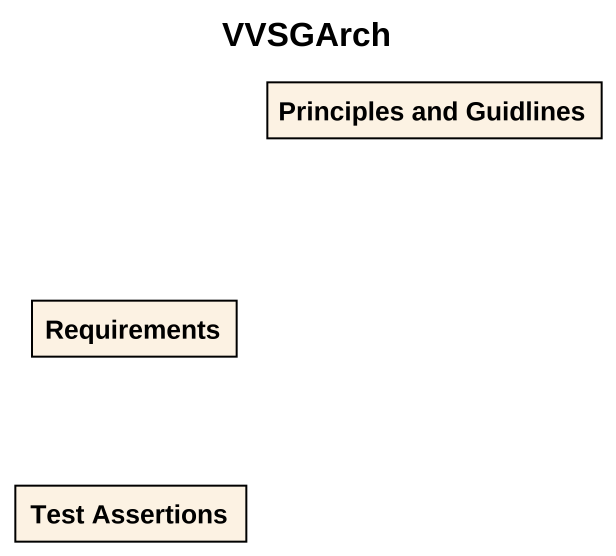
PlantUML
@startuml
title VVSGArch
hide circle
hide empty members
class "Principles and Guidlines" as Principles_and_Guidlines
class Requirements
class "Test Assertions" as Test_Assertions
@enduml
